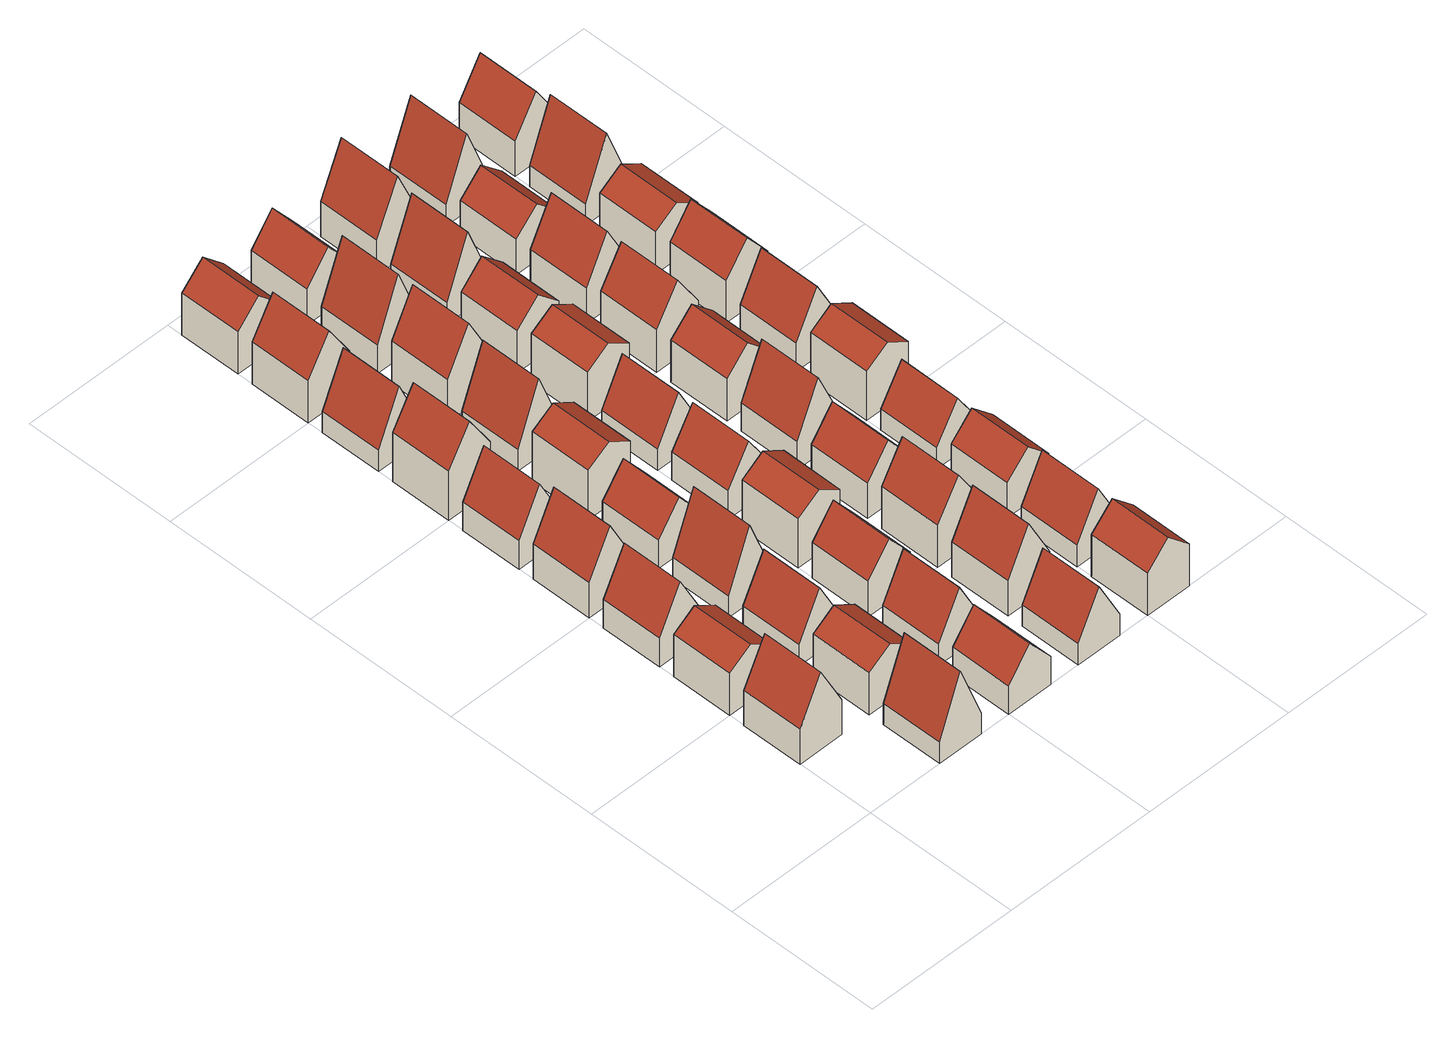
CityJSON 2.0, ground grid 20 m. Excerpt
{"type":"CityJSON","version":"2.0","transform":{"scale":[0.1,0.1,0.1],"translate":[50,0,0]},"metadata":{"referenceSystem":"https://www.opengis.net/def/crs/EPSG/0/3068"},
"CityObjects":{
"building1":{"type":"Building","attributes":{"description":"FZK/IAI test cases only","name":"Testcase-1-5_LoD2","dateOfConstruction":"1994-01-01","dateOfDemolition":"2072-01-01","Height.highReference":"highestRoofEdge","Height.lowReference":"lowestGroundPoint","Height.status":"measured","measuredHeight":11,"class":"1030","roofType":"1030","storeysAboveGround":5,"storeysBelowGround":0,"storeyHeightsAboveGround":2,"storeyHeightsBelowGround":0},"geometry":[{"type":"Solid","lod":"2","boundaries":[[[[0,1,2,3]],[[3,4,5,6,0]],[[1,7,8,9,2]],[[6,7,1,0]],[[9,4,3,2]],[[5,8,7,6]],[[8,5,4,9]]]],"semantics":{"surfaces":[{"type":"GroundSurface"},{"type":"WallSurface"},{"type":"RoofSurface"}],"values":[[0,1,1,1,1,2,2]]}}]},
"building2":{"type":"Building","attributes":{"description":"FZK/IAI test cases only","name":"Testcase-2-5_LoD2","dateOfConstruction":"1996-01-01","dateOfDemolition":"2029-01-01","Height.highReference":"highestRoofEdge","Height.lowReference":"lowestGroundPoint","Height.status":"measured","measuredHeight":8,"class":"1070","roofType":"1030","storeysAboveGround":2,"storeysBelowGround":0,"storeyHeightsAboveGround":3,"storeyHeightsBelowGround":0},"geometry":[{"type":"Solid","lod":"2","boundaries":[[[[10,11,12,13]],[[13,14,15,16,10]],[[11,17,18,19,12]],[[16,17,11,10]],[[19,14,13,12]],[[15,18,17,16]],[[18,15,14,19]]]],"semantics":{"surfaces":[{"type":"GroundSurface"},{"type":"WallSurface"},{"type":"RoofSurface"}],"values":[[0,1,1,1,1,2,2]]}}]},
"building3":{"type":"Building","attributes":{"description":"FZK/IAI test cases only","name":"Testcase-3-5_LoD2","dateOfConstruction":"1975-01-01","dateOfDemolition":"2080-01-01","Height.highReference":"highestRoofEdge","Height.lowReference":"lowestGroundPoint","Height.status":"measured","measuredHeight":10,"class":"1080","roofType":"1030","storeysAboveGround":3,"storeysBelowGround":0,"storeyHeightsAboveGround":3,"storeyHeightsBelowGround":0},"geometry":[{"type":"Solid","lod":"2","boundaries":[[[[20,21,22,23]],[[23,24,25,26,20]],[[21,27,28,29,22]],[[26,27,21,20]],[[29,24,23,22]],[[25,28,27,26]],[[28,25,24,29]]]],"semantics":{"surfaces":[{"type":"GroundSurface"},{"type":"WallSurface"},{"type":"RoofSurface"}],"values":[[0,1,1,1,1,2,2]]}}]},
"building4":{"type":"Building","attributes":{"description":"FZK/IAI test cases only","name":"Testcase-0-6_LoD2","dateOfConstruction":"1910-01-01","dateOfDemolition":"2028-01-01","Height.highReference":"highestRoofEdge","Height.lowReference":"lowestGroundPoint","Height.status":"measured","measuredHeight":11,"class":"1100","roofType":"1030","storeysAboveGround":5,"storeysBelowGround":0,"storeyHeightsAboveGround":2,"storeyHeightsBelowGround":0},"geometry":[{"type":"Solid","lod":"2","boundaries":[[[[30,31,32,33]],[[33,34,35,36,30]],[[31,37,38,39,32]],[[36,37,31,30]],[[39,34,33,32]],[[35,38,37,36]],[[38,35,34,39]]]],"semantics":{"surfaces":[{"type":"GroundSurface"},{"type":"WallSurface"},{"type":"RoofSurface"}],"values":[[0,1,1,1,1,2,2]]}}]},
"building5":{"type":"Building","attributes":{"description":"FZK/IAI test cases only","name":"Testcase-4-5_LoD2","dateOfConstruction":"1917-01-01","dateOfDemolition":"2033-01-01","Height.highReference":"highestRoofEdge","Height.lowReference":"lowestGroundPoint","Height.status":"measured","measuredHeight":11,"class":"1000","roofType":"1030","storeysAboveGround":5,"storeysBelowGround":0,"storeyHeightsAboveGround":2,"storeyHeightsBelowGround":0},"geometry":[{"type":"Solid","lod":"2","boundaries":[[[[40,41,42,43]],[[43,44,45,46,40]],[[41,47,48,49,42]],[[46,47,41,40]],[[49,44,43,42]],[[45,48,47,46]],[[48,45,44,49]]]],"semantics":{"surfaces":[{"type":"GroundSurface"},{"type":"WallSurface"},{"type":"RoofSurface"}],"values":[[0,1,1,1,1,2,2]]}}]},
"building6":{"type":"Building","attributes":{"description":"FZK/IAI test cases only","name":"Testcase-1-6_LoD2","dateOfConstruction":"1975-01-01","dateOfDemolition":"2068-01-01","Height.highReference":"highestRoofEdge","Height.lowReference":"lowestGroundPoint","Height.status":"measured","measuredHeight":8,"class":"1080","roofType":"1030","storeysAboveGround":4,"storeysBelowGround":0,"storeyHeightsAboveGround":2,"storeyHeightsBelowGround":0},"geometry":[{"type":"Solid","lod":"2","boundaries":[[[[50,51,52,53]],[[53,54,55,56,50]],[[51,57,58,59,52]],[[56,57,51,50]],[[59,54,53,52]],[[55,58,57,56]],[[58,55,54,59]]]],"semantics":{"surfaces":[{"type":"GroundSurface"},{"type":"WallSurface"},{"type":"RoofSurface"}],"values":[[0,1,1,1,1,2,2]]}}]},
"building7":{"type":"Building","attributes":{"description":"FZK/IAI test cases only","name":"Testcase-5-5_LoD2","dateOfConstruction":"1990-01-01","dateOfDemolition":"2029-01-01","Height.highReference":"highestRoofEdge","Height.lowReference":"lowestGroundPoint","Height.status":"measured","measuredHeight":10,"class":"1010","roofType":"1030","storeysAboveGround":3,"storeysBelowGround":0,"storeyHeightsAboveGround":3,"storeyHeightsBelowGround":0},"geometry":[{"type":"Solid","lod":"2","boundaries":[[[[60,61,62,63]],[[63,64,65,66,60]],[[61,67,68,69,62]],[[66,67,61,60]],[[69,64,63,62]],[[65,68,67,66]],[[68,65,64,69]]]],"semantics":{"surfaces":[{"type":"GroundSurface"},{"type":"WallSurface"},{"type":"RoofSurface"}],"values":[[0,1,1,1,1,2,2]]}}]},
"building8":{"type":"Building","attributes":{"description":"FZK/IAI test cases only","name":"Testcase-2-6_LoD2","dateOfConstruction":"1922-01-01","dateOfDemolition":"2099-01-01","Height.highReference":"highestRoofEdge","Height.lowReference":"lowestGroundPoint","Height.status":"measured","measuredHeight":9,"class":"1090","roofType":"1030","storeysAboveGround":4,"storeysBelowGround":0,"storeyHeightsAboveGround":2,"storeyHeightsBelowGround":0},"geometry":[{"type":"Solid","lod":"2","boundaries":[[[[70,71,72,73]],[[73,74,75,76,70]],[[71,77,78,79,72]],[[76,77,71,70]],[[79,74,73,72]],[[75,78,77,76]],[[78,75,74,79]]]],"semantics":{"surfaces":[{"type":"GroundSurface"},{"type":"WallSurface"},{"type":"RoofSurface"}],"values":[[0,1,1,1,1,2,2]]}}]},
"building9":{"type":"Building","attributes":{"description":"FZK/IAI test cases only","name":"Testcase-6-5_LoD2","dateOfConstruction":"1917-01-01","dateOfDemolition":"2076-01-01","Height.highReference":"highestRoofEdge","Height.lowReference":"lowestGroundPoint","Height.status":"measured","measuredHeight":12,"class":"1050","roofType":"1030","storeysAboveGround":6,"storeysBelowGround":0,"storeyHeightsAboveGround":2,"storeyHeightsBelowGround":0},"geometry":[{"type":"Solid","lod":"2","boundaries":[[[[80,81,82,83]],[[83,84,85,86,80]],[[81,87,88,89,82]],[[86,87,81,80]],[[89,84,83,82]],[[85,88,87,86]],[[88,85,84,89]]]],"semantics":{"surfaces":[{"type":"GroundSurface"},{"type":"WallSurface"},{"type":"RoofSurface"}],"values":[[0,1,1,1,1,2,2]]}}]},
"building10":{"type":"Building","attributes":{"description":"FZK/IAI test cases only","name":"Testcase-3-6_LoD2","dateOfConstruction":"1971-01-01","dateOfDemolition":"2021-01-01","Height.highReference":"highestRoofEdge","Height.lowReference":"lowestGroundPoint","Height.status":"measured","measuredHeight":11,"class":"1110","roofType":"1030","storeysAboveGround":5,"storeysBelowGround":0,"storeyHeightsAboveGround":2,"storeyHeightsBelowGround":0},"geometry":[{"type":"Solid","lod":"2","boundaries":[[[[90,91,92,93]],[[93,94,95,96,90]],[[91,97,98,99,92]],[[96,97,91,90]],[[99,94,93,92]],[[95,98,97,96]],[[98,95,94,99]]]],"semantics":{"surfaces":[{"type":"GroundSurface"},{"type":"WallSurface"},{"type":"RoofSurface"}],"values":[[0,1,1,1,1,2,2]]}}]},
"building11":{"type":"Building","attributes":{"description":"FZK/IAI test cases only","name":"Testcase-0-7_LoD2","dateOfConstruction":"1930-01-01","dateOfDemolition":"2096-01-01","Height.highReference":"highestRoofEdge","Height.lowReference":"lowestGroundPoint","Height.status":"measured","measuredHeight":8,"class":"1070","roofType":"1030","storeysAboveGround":4,"storeysBelowGround":0,"storeyHeightsAboveGround":2,"storeyHeightsBelowGround":0},"geometry":[{"type":"Solid","lod":"2","boundaries":[[[[100,101,102,103]],[[103,104,105,106,100]],[[101,107,108,109,102]],[[106,107,101,100]],[[109,104,103,102]],[[105,108,107,106]],[[108,105,104,109]]]],"semantics":{"surfaces":[{"type":"GroundSurface"},{"type":"WallSurface"},{"type":"RoofSurface"}],"values":[[0,1,1,1,1,2,2]]}}]},
"building12":{"type":"Building","attributes":{"description":"FZK/IAI test cases only","name":"Testcase-7-5_LoD2","dateOfConstruction":"1960-01-01","dateOfDemolition":"2061-01-01","Height.highReference":"highestRoofEdge","Height.lowReference":"lowestGroundPoint","Height.status":"measured","measuredHeight":10,"class":"1060","roofType":"1030","storeysAboveGround":4,"storeysBelowGround":0,"storeyHeightsAboveGround":2,"storeyHeightsBelowGround":0},"geometry":[{"type":"Solid","lod":"2","boundaries":[[[[110,111,112,113]],[[113,114,115,116,110]],[[111,117,118,119,112]],[[116,117,111,110]],[[119,114,113,112]],[[115,118,117,116]],[[118,115,114,119]]]],"semantics":{"surfaces":[{"type":"GroundSurface"},{"type":"WallSurface"},{"type":"RoofSurface"}],"values":[[0,1,1,1,1,2,2]]}}]},
"building13":{"type":"Building","attributes":{"description":"FZK/IAI test cases only","name":"Testcase-4-6_LoD2","dateOfConstruction":"1985-01-01","dateOfDemolition":"2060-01-01","Height.highReference":"highestRoofEdge","Height.lowReference":"lowestGroundPoint","Height.status":"measured","measuredHeight":8,"class":"1120","roofType":"1030","storeysAboveGround":2,"storeysBelowGround":0,"storeyHeightsAboveGround":3,"storeyHeightsBelowGround":0},"geometry":[{"type":"Solid","lod":"2","boundaries":[[[[120,121,122,123]],[[123,124,125,126,120]],[[121,127,128,129,122]],[[126,127,121,120]],[[129,124,123,122]],[[125,128,127,126]],[[128,125,124,129]]]],"semantics":{"surfaces":[{"type":"GroundSurface"},{"type":"WallSurface"},{"type":"RoofSurface"}],"values":[[0,1,1,1,1,2,2]]}}]},
"building14":{"type":"Building","attributes":{"description":"FZK/IAI test cases only","name":"Testcase-1-7_LoD2","dateOfConstruction":"1933-01-01","dateOfDemolition":"2030-01-01","Height.highReference":"highestRoofEdge","Height.lowReference":"lowestGroundPoint","Height.status":"measured","measuredHeight":9,"class":"1020","roofType":"1030","storeysAboveGround":2,"storeysBelowGround":0,"storeyHeightsAboveGround":3,"storeyHeightsBelowGround":0},"geometry":[{"type":"Solid","lod":"2","boundaries":[[[[130,131,132,133]],[[133,134,135,136,130]],[[131,137,138,139,132]],[[136,137,131,130]],[[139,134,133,132]],[[135,138,137,136]],[[138,135,134,139]]]],"semantics":{"surfaces":[{"type":"GroundSurface"},{"type":"WallSurface"},{"type":"RoofSurface"}],"values":[[0,1,1,1,1,2,2]]}}]},
"building15":{"type":"Building","attributes":{"description":"FZK/IAI test cases only","name":"Testcase-8-5_LoD2","dateOfConstruction":"1976-01-01","dateOfDemolition":"2045-01-01","Height.highReference":"highestRoofEdge","Height.lowReference":"lowestGroundPoint","Height.status":"measured","measuredHeight":11,"class":"1140","roofType":"1030","storeysAboveGround":3,"storeysBelowGround":0,"storeyHeightsAboveGround":3,"storeyHeightsBelowGround":0},"geometry":[{"type":"Solid","lod":"2","boundaries":[[[[140,141,142,143]],[[143,144,145,146,140]],[[141,147,148,149,142]],[[146,147,141,140]],[[149,144,143,142]],[[145,148,147,146]],[[148,145,144,149]]]],"semantics":{"surfaces":[{"type":"GroundSurface"},{"type":"WallSurface"},{"type":"RoofSurface"}],"values":[[0,1,1,1,1,2,2]]}}]},
"building16":{"type":"Building","attributes":{"description":"FZK/IAI test cases only","name":"Testcase-5-6_LoD2","dateOfConstruction":"1944-01-01","dateOfDemolition":"2059-01-01","Height.highReference":"highestRoofEdge","Height.lowReference":"lowestGroundPoint","Height.status":"measured","measuredHeight":9,"class":"1150","roofType":"1030","storeysAboveGround":2,"storeysBelowGround":0,"storeyHeightsAboveGround":3,"storeyHeightsBelowGround":0},"geometry":[{"type":"Solid","lod":"2","boundaries":[[[[150,151,152,153]],[[153,154,155,156,150]],[[151,157,158,159,152]],[[156,157,151,150]],[[159,154,153,152]],[[155,158,157,156]],[[158,155,154,159]]]],"semantics":{"surfaces":[{"type":"GroundSurface"},{"type":"WallSurface"},{"type":"RoofSurface"}],"values":[[0,1,1,1,1,2,2]]}}]},
"building17":{"type":"Building","attributes":{"description":"FZK/IAI test cases only","name":"Testcase-2-7_LoD2","dateOfConstruction":"1954-01-01","dateOfDemolition":"2053-01-01","Height.highReference":"highestRoofEdge","Height.lowReference":"lowestGroundPoint","Height.status":"measured","measuredHeight":9,"class":"1170","roofType":"1030","storeysAboveGround":2,"storeysBelowGround":0,"storeyHeightsAboveGround":3,"storeyHeightsBelowGround":0},"geometry":[{"type":"Solid","lod":"2","boundaries":[[[[160,161,162,163]],[[163,164,165,166,160]],[[161,167,168,169,162]],[[166,167,161,160]],[[169,164,163,162]],[[165,168,167,166]],[[168,165,164,169]]]],"semantics":{"surfaces":[{"type":"GroundSurface"},{"type":"WallSurface"},{"type":"RoofSurface"}],"values":[[0,1,1,1,1,2,2]]}}]},
"building18":{"type":"Building","attributes":{"description":"FZK/IAI test cases only","name":"Testcase-9-5_LoD2","dateOfConstruction":"1977-01-01","dateOfDemolition":"2077-01-01","Height.highReference":"highestRoofEdge","Height.lowReference":"lowestGroundPoint","Height.status":"measured","measuredHeight":9,"class":"1110","roofType":"1030","storeysAboveGround":2,"storeysBelowGround":0,"storeyHeightsAboveGround":3,"storeyHeightsBelowGround":0},"geometry":[{"type":"Solid","lod":"2","boundaries":[[[[170,171,172,173]],[[173,174,175,176,170]],[[171,177,178,179,172]],[[176,177,171,170]],[[179,174,173,172]],[[175,178,177,176]],[[178,175,174,179]]]],"semantics":{"surfaces":[{"type":"GroundSurface"},{"type":"WallSurface"},{"type":"RoofSurface"}],"values":[[0,1,1,1,1,2,2]]}}]},
"building19":{"type":"Building","attributes":{"description":"FZK/IAI test cases only","name":"Testcase-6-6_LoD2","dateOfConstruction":"1929-01-01","dateOfDemolition":"2052-01-01","Height.highReference":"highestRoofEdge","Height.lowReference":"lowestGroundPoint","Height.status":"measured","measuredHeight":11,"class":"1020","roofType":"1030","storeysAboveGround":5,"storeysBelowGround":0,"storeyHeightsAboveGround":2,"storeyHeightsBelowGround":0},"geometry":[{"type":"Solid","lod":"2","boundaries":[[[[180,181,182,183]],[[183,184,185,186,180]],[[181,187,188,189,182]],[[186,187,181,180]],[[189,184,183,182]],[[185,188,187,186]],[[188,185,184,189]]]],"semantics":{"surfaces":[{"type":"GroundSurface"},{"type":"WallSurface"},{"type":"RoofSurface"}],"values":[[0,1,1,1,1,2,2]]}}]},
"building20":{"type":"Building","attributes":{"description":"FZK/IAI test cases only","name":"Testcase-3-7_LoD2","dateOfConstruction":"1970-01-01","dateOfDemolition":"2053-01-01","Height.highReference":"highestRoofEdge","Height.lowReference":"lowestGroundPoint","Height.status":"measured","measuredHeight":9,"class":"1140","roofType":"1030","storeysAboveGround":4,"storeysBelowGround":0,"storeyHeightsAboveGround":2,"storeyHeightsBelowGround":0},"geometry":[{"type":"Solid","lod":"2","boundaries":[[[[190,191,192,193]],[[193,194,195,196,190]],[[191,197,198,199,192]],[[196,197,191,190]],[[199,194,193,192]],[[195,198,197,196]],[[198,195,194,199]]]],"semantics":{"surfaces":[{"type":"GroundSurface"},{"type":"WallSurface"},{"type":"RoofSurface"}],"values":[[0,1,1,1,1,2,2]]}}]},
"building21":{"type":"Building","attributes":{"description":"FZK/IAI test cases only","name":"Testcase-0-8_LoD2","dateOfConstruction":"1965-01-01","dateOfDemolition":"2053-01-01","Height.highReference":"highestRoofEdge","Height.lowReference":"lowestGroundPoint","Height.status":"measured","measuredHeight":9,"class":"1030","roofType":"1030","storeysAboveGround":2,"storeysBelowGround":0,"storeyHeightsAboveGround":3,"storeyHeightsBelowGround":0},"geometry":[{"type":"Solid","lod":"2","boundaries":[[[[200,201,202,203]],[[203,204,205,206,200]],[[201,207,208,209,202]],[[206,207,201,200]],[[209,204,203,202]],[[205,208,207,206]],[[208,205,204,209]]]],"semantics":{"surfaces":[{"type":"GroundSurface"},{"type":"WallSurface"},{"type":"RoofSurface"}],"values":[[0,1,1,1,1,2,2]]}}]},
"building22":{"type":"Building","attributes":{"description":"FZK/IAI test cases only","name":"Testcase-7-6_LoD2","dateOfConstruction":"1943-01-01","dateOfDemolition":"2079-01-01","Height.highReference":"highestRoofEdge","Height.lowReference":"lowestGroundPoint","Height.status":"measured","measuredHeight":12,"class":"1100","roofType":"1030","storeysAboveGround":6,"storeysBelowGround":0,"storeyHeightsAboveGround":2,"storeyHeightsBelowGround":0},"geometry":[{"type":"Solid","lod":"2","boundaries":[[[[210,211,212,213]],[[213,214,215,216,210]],[[211,217,218,219,212]],[[216,217,211,210]],[[219,214,213,212]],[[215,218,217,216]],[[218,215,214,219]]]],"semantics":{"surfaces":[{"type":"GroundSurface"},{"type":"WallSurface"},{"type":"RoofSurface"}],"values":[[0,1,1,1,1,2,2]]}}]},
"building23":{"type":"Building","attributes":{"description":"FZK/IAI test cases only","name":"Testcase-4-7_LoD2","dateOfConstruction":"1922-01-01","dateOfDemolition":"2056-01-01","Height.highReference":"highestRoofEdge","Height.lowReference":"lowestGroundPoint","Height.status":"measured","measuredHeight":9,"class":"1140","roofType":"1030","storeysAboveGround":2,"storeysBelowGround":0,"storeyHeightsAboveGround":3,"storeyHeightsBelowGround":0},"geometry":[{"type":"Solid","lod":"2","boundaries":[[[[220,221,222,223]],[[223,224,225,226,220]],[[221,227,228,229,222]],[[226,227,221,220]],[[229,224,223,222]],[[225,228,227,226]],[[228,225,224,229]]]],"semantics":{"surfaces":[{"type":"GroundSurface"},{"type":"WallSurface"},{"type":"RoofSurface"}],"values":[[0,1,1,1,1,2,2]]}}]},
"building24":{"type":"Building","attributes":{"description":"FZK/IAI test cases only","name":"Testcase-1-8_LoD2","dateOfConstruction":"1908-01-01","dateOfDemolition":"2035-01-01","Height.highReference":"highestRoofEdge","Height.lowReference":"lowestGroundPoint","Height.status":"measured","measuredHeight":11,"class":"1150","roofType":"1030","storeysAboveGround":5,"storeysBelowGround":0,"storeyHeightsAboveGround":2,"storeyHeightsBelowGround":0},"geometry":[{"type":"Solid","lod":"2","boundaries":[[[[230,231,232,233]],[[233,234,235,236,230]],[[231,237,238,239,232]],[[236,237,231,230]],[[239,234,233,232]],[[235,238,237,236]],[[238,235,234,239]]]],"semantics":{"surfaces":[{"type":"GroundSurface"},{"type":"WallSurface"},{"type":"RoofSurface"}],"values":[[0,1,1,1,1,2,2]]}}]},
"building25":{"type":"Building","attributes":{"description":"FZK/IAI test cases only","name":"Testcase-8-6_LoD2","dateOfConstruction":"1955-01-01","dateOfDemolition":"2048-01-01","Height.highReference":"highestRoofEdge","Height.lowReference":"lowestGroundPoint","Height.status":"measured","measuredHeight":12,"class":"1060","roofType":"1030","storeysAboveGround":4,"storeysBelowGround":0,"storeyHeightsAboveGround":3,"storeyHeightsBelowGround":0},"geometry":[{"type":"Solid","lod":"2","boundaries":[[[[240,241,242,243]],[[243,244,245,246,240]],[[241,247,248,249,242]],[[246,247,241,240]],[[249,244,243,242]],[[245,248,247,246]],[[248,245,244,249]]]],"semantics":{"surfaces":[{"type":"GroundSurface"},{"type":"WallSurface"},{"type":"RoofSurface"}],"values":[[0,1,1,1,1,2,2]]}}]},
"building26":{"type":"Building","attributes":{"description":"FZK/IAI test cases only","name":"Testcase-5-7_LoD2","dateOfConstruction":"1941-01-01","dateOfDemolition":"2032-01-01","Height.highReference":"highestRoofEdge","Height.lowReference":"lowestGroundPoint","Height.status":"measured","measuredHeight":9,"class":"1060","roofType":"1030","storeysAboveGround":4,"storeysBelowGround":0,"storeyHeightsAboveGround":2,"storeyHeightsBelowGround":0},"geometry":[{"type":"Solid","lod":"2","boundaries":[[[[250,251,252,253]],[[253,254,255,256,250]],[[251,257,258,259,252]],[[256,257,251,250]],[[259,254,253,252]],[[255,258,257,256]],[[258,255,254,259]]]],"semantics":{"surfaces":[{"type":"GroundSurface"},{"type":"WallSurface"},{"type":"RoofSurface"}],"values":[[0,1,1,1,1,2,2]]}}]},
"building27":{"type":"Building","attributes":{"description":"FZK/IAI test cases only","name":"Testcase-2-8_LoD2","dateOfConstruction":"1934-01-01","dateOfDemolition":"2060-01-01","Height.highReference":"highestRoofEdge","Height.lowReference":"lowestGroundPoint","Height.status":"measured","measuredHeight":11,"class":"1180","roofType":"1030","storeysAboveGround":3,"storeysBelowGround":0,"storeyHeightsAboveGround":3,"storeyHeightsBelowGround":0},"geometry":[{"type":"Solid","lod":"2","boundaries":[[[[260,261,262,263]],[[263,264,265,266,260]],[[261,267,268,269,262]],[[266,267,261,260]],[[269,264,263,262]],[[265,268,267,266]],[[268,265,264,269]]]],"semantics":{"surfaces":[{"type":"GroundSurface"},{"type":"WallSurface"},{"type":"RoofSurface"}],"values":[[0,1,1,1,1,2,2]]}}]},
"building28":{"type":"Building","attributes":{"description":"FZK/IAI test cases only","name":"Testcase-9-6_LoD2","dateOfConstruction":"1957-01-01","dateOfDemolition":"2043-01-01","Height.highReference":"highestRoofEdge","Height.lowReference":"lowestGroundPoint","Height.status":"measured","measuredHeight":9,"class":"1090","roofType":"1030","storeysAboveGround":4,"storeysBelowGround":0,"storeyHeightsAboveGround":2,"storeyHeightsBelowGround":0},"geometry":[{"type":"Solid","lod":"2","boundaries":[[[[270,271,272,273]],[[273,274,275,276,270]],[[271,277,278,279,272]],[[276,277,271,270]],[[279,274,273,272]],[[275,278,277,276]],[[278,275,274,279]]]],"semantics":{"surfaces":[{"type":"GroundSurface"},{"type":"WallSurface"},{"type":"RoofSurface"}],"values":[[0,1,1,1,1,2,2]]}}]},
"building29":{"type":"Building","attributes":{"description":"FZK/IAI test cases only","name":"Testcase-6-7_LoD2","dateOfConstruction":"1938-01-01","dateOfDemolition":"2052-01-01","Height.highReference":"highestRoofEdge","Height.lowReference":"lowestGroundPoint","Height.status":"measured","measuredHeight":9,"class":"1060","roofType":"1030","storeysAboveGround":4,"storeysBelowGround":0,"storeyHeightsAboveGround":2,"storeyHeightsBelowGround":0},"geometry":[{"type":"Solid","lod":"2","boundaries":[[[[280,281,282,283]],[[283,284,285,286,280]],[[281,287,288,289,282]],[[286,287,281,280]],[[289,284,283,282]],[[285,288,287,286]],[[288,285,284,289]]]],"semantics":{"surfaces":[{"type":"GroundSurface"},{"type":"WallSurface"},{"type":"RoofSurface"}],"values":[[0,1,1,1,1,2,2]]}}]},
"building30":{"type":"Building","attributes":{"description":"FZK/IAI test cases only","name":"Testcase-3-8_LoD2","dateOfConstruction":"1912-01-01","dateOfDemolition":"2072-01-01","Height.highReference":"highestRoofEdge","Height.lowReference":"lowestGroundPoint","Height.status":"measured","measuredHeight":9,"class":"1170","roofType":"1030","storeysAboveGround":4,"storeysBelowGround":0,"storeyHeightsAboveGround":2,"storeyHeightsBelowGround":0},"geometry":[{"type":"Solid","lod":"2","boundaries":[[[[290,291,292,293]],[[293,294,295,296,290]],[[291,297,298,299,292]],[[296,297,291,290]],[[299,294,293,292]],[[295,298,297,296]],[[298,295,294,299]]]],"semantics":{"surfaces":[{"type":"GroundSurface"},{"type":"WallSurface"},{"type":"RoofSurface"}],"values":[[0,1,1,1,1,2,2]]}}]},
"building31":{"type":"Building","attributes":{"description":"FZK/IAI test cases only","name":"Testcase-0-9_LoD2","dateOfConstruction":"1919-01-01","dateOfDemolition":"2067-01-01","Height.highReference":"highestRoofEdge","Height.lowReference":"lowestGroundPoint","Height.status":"measured","measuredHeight":9,"class":"1040","roofType":"1030","storeysAboveGround":4,"storeysBelowGround":0,"storeyHeightsAboveGround":2,"storeyHeightsBelowGround":0},"geometry":[{"type":"Solid","lod":"2","boundaries":[[[[300,301,302,303]],[[303,304,305,306,300]],[[301,307,308,309,302]],[[306,307,301,300]],[[309,304,303,302]],[[305,308,307,306]],[[308,305,304,309]]]],"semantics":{"surfaces":[{"type":"GroundSurface"},{"type":"WallSurface"},{"type":"RoofSurface"}],"values":[[0,1,1,1,1,2,2]]}}]},
"building32":{"type":"Building","attributes":{"description":"FZK/IAI test cases only","name":"Testcase-7-7_LoD2","dateOfConstruction":"1935-01-01","dateOfDemolition":"2075-01-01","Height.highReference":"highestRoofEdge","Height.lowReference":"lowestGroundPoint","Height.status":"measured","measuredHeight":9,"class":"1170","roofType":"1030","storeysAboveGround":4,"storeysBelowGround":0,"storeyHeightsAboveGround":2,"storeyHeightsBelowGround":0},"geometry":[{"type":"Solid","lod":"2","boundaries":[[[[310,311,312,313]],[[313,314,315,316,310]],[[311,317,318,319,312]],[[316,317,311,310]],[[319,314,313,312]],[[315,318,317,316]],[[318,315,314,319]]]],"semantics":{"surfaces":[{"type":"GroundSurface"},{"type":"WallSurface"},{"type":"RoofSurface"}],"values":[[0,1,1,1,1,2,2]]}}]},
"building33":{"type":"Building","attributes":{"description":"FZK/IAI test cases only","name":"Testcase-4-8_LoD2","dateOfConstruction":"1986-01-01","dateOfDemolition":"2067-01-01","Height.highReference":"highestRoofEdge","Height.lowReference":"lowestGroundPoint","Height.status":"measured","measuredHeight":11,"class":"1070","roofType":"1030","storeysAboveGround":3,"storeysBelowGround":0,"storeyHeightsAboveGround":3,"storeyHeightsBelowGround":0},"geometry":[{"type":"Solid","lod":"2","boundaries":[[[[320,321,322,323]],[[323,324,325,326,320]],[[321,327,328,329,322]],[[326,327,321,320]],[[329,324,323,322]],[[325,328,327,326]],[[328,325,324,329]]]],"semantics":{"surfaces":[{"type":"GroundSurface"},{"type":"WallSurface"},{"type":"RoofSurface"}],"values":[[0,1,1,1,1,2,2]]}}]},
"building34":{"type":"Building","attributes":{"description":"FZK/IAI test cases only","name":"Testcase-1-9_LoD2","dateOfConstruction":"1993-01-01","dateOfDemolition":"2062-01-01","Height.highReference":"highestRoofEdge","Height.lowReference":"lowestGroundPoint","Height.status":"measured","measuredHeight":9,"class":"1130","roofType":"1030","storeysAboveGround":2,"storeysBelowGround":0,"storeyHeightsAboveGround":3,"storeyHeightsBelowGround":0},"geometry":[{"type":"Solid","lod":"2","boundaries":[[[[330,331,332,333]],[[333,334,335,336,330]],[[331,337,338,339,332]],[[336,337,331,330]],[[339,334,333,332]],[[335,338,337,336]],[[338,335,334,339]]]],"semantics":{"surfaces":[{"type":"GroundSurface"},{"type":"WallSurface"},{"type":"RoofSurface"}],"values":[[0,1,1,1,1,2,2]]}}]},
"building35":{"type":"Building","attributes":{"description":"FZK/IAI test cases only","name":"Testcase-8-7_LoD2","dateOfConstruction":"1963-01-01","dateOfDemolition":"2087-01-01","Height.highReference":"highestRoofEdge","Height.lowReference":"lowestGroundPoint","Height.status":"measured","measuredHeight":11,"class":"1010","roofType":"1030","storeysAboveGround":5,"storeysBelowGround":0,"storeyHeightsAboveGround":2,"storeyHeightsBelowGround":0},"geometry":[{"type":"Solid","lod":"2","boundaries":[[[[340,341,342,343]],[[343,344,345,346,340]],[[341,347,348,349,342]],[[346,347,341,340]],[[349,344,343,342]],[[345,348,347,346]],[[348,345,344,349]]]],"semantics":{"surfaces":[{"type":"GroundSurface"},{"type":"WallSurface"},{"type":"RoofSurface"}],"values":[[0,1,1,1,1,2,2]]}}]},
"building36":{"type":"Building","attributes":{"description":"FZK/IAI test cases only","name":"Testcase-5-8_LoD2","dateOfConstruction":"1918-01-01","dateOfDemolition":"2099-01-01","Height.highReference":"highestRoofEdge","Height.lowReference":"lowestGroundPoint","Height.status":"measured","measuredHeight":9,"class":"1090","roofType":"1030","storeysAboveGround":4,"storeysBelowGround":0,"storeyHeightsAboveGround":2,"storeyHeightsBelowGround":0},"geometry":[{"type":"Solid","lod":"2","boundaries":[[[[350,351,352,353]],[[353,354,355,356,350]],[[351,357,358,359,352]],[[356,357,351,350]],[[359,354,353,352]],[[355,358,357,356]],[[358,355,354,359]]]],"semantics":{"surfaces":[{"type":"GroundSurface"},{"type":"WallSurface"},{"type":"RoofSurface"}],"values":[[0,1,1,1,1,2,2]]}}]},
"building37":{"type":"Building","attributes":{"description":"FZK/IAI test cases only","name":"Testcase-2-9_LoD2","dateOfConstruction":"1981-01-01","dateOfDemolition":"2063-01-01","Height.highReference":"highestRoofEdge","Height.lowReference":"lowestGroundPoint","Height.status":"measured","measuredHeight":8,"class":"1100","roofType":"1030","storeysAboveGround":2,"storeysBelowGround":0,"storeyHeightsAboveGround":3,"storeyHeightsBelowGround":0},"geometry":[{"type":"Solid","lod":"2","boundaries":[[[[360,361,362,363]],[[363,364,365,366,360]],[[361,367,368,369,362]],[[366,367,361,360]],[[369,364,363,362]],[[365,368,367,366]],[[368,365,364,369]]]],"semantics":{"surfaces":[{"type":"GroundSurface"},{"type":"WallSurface"},{"type":"RoofSurface"}],"values":[[0,1,1,1,1,2,2]]}}]},
"building38":{"type":"Building","attributes":{"description":"FZK/IAI test cases only","name":"Testcase-9-7_LoD2","dateOfConstruction":"1947-01-01","dateOfDemolition":"2023-01-01","Height.highReference":"highestRoofEdge","Height.lowReference":"lowestGroundPoint","Height.status":"measured","measuredHeight":12,"class":"1100","roofType":"1030","storeysAboveGround":6,"storeysBelowGround":0,"storeyHeightsAboveGround":2,"storeyHeightsBelowGround":0},"geometry":[{"type":"Solid","lod":"2","boundaries":[[[[370,371,372,373]],[[373,374,375,376,370]],[[371,377,378,379,372]],[[376,377,371,370]],[[379,374,373,372]],[[375,378,377,376]],[[378,375,374,379]]]],"semantics":{"surfaces":[{"type":"GroundSurface"},{"type":"WallSurface"},{"type":"RoofSurface"}],"values":[[0,1,1,1,1,2,2]]}}]},
"building39":{"type":"Building","attributes":{"description":"FZK/IAI test cases only","name":"Testcase-6-8_LoD2","dateOfConstruction":"1995-01-01","dateOfDemolition":"2072-01-01","Height.highReference":"highestRoofEdge","Height.lowReference":"lowestGroundPoint","Height.status":"measured","measuredHeight":11,"class":"1070","roofType":"1030","storeysAboveGround":5,"storeysBelowGround":0,"storeyHeightsAboveGround":2,"storeyHeightsBelowGround":0},"geometry":[{"type":"Solid","lod":"2","boundaries":[[[[380,381,382,383]],[[383,384,385,386,380]],[[381,387,388,389,382]],[[386,387,381,380]],[[389,384,383,382]],[[385,388,387,386]],[[388,385,384,389]]]],"semantics":{"surfaces":[{"type":"GroundSurface"},{"type":"WallSurface"},{"type":"RoofSurface"}],"values":[[0,1,1,1,1,2,2]]}}]},
"building40":{"type":"Building","attributes":{"description":"FZK/IAI test cases only","name":"Testcase-3-9_LoD2","dateOfConstruction":"1996-01-01","dateOfDemolition":"2063-01-01","Height.highReference":"highestRoofEdge","Height.lowReference":"lowestGroundPoint","Height.status":"measured","measuredHeight":8,"class":"1080","roofType":"1030","storeysAboveGround":2,"storeysBelowGround":0,"storeyHeightsAboveGround":3,"storeyHeightsBelowGround":0},"geometry":[{"type":"Solid","lod":"2","boundaries":[[[[390,391,392,393]],[[393,394,395,396,390]],[[391,397,398,399,392]],[[396,397,391,390]],[[399,394,393,392]],[[395,398,397,396]],[[398,395,394,399]]]],"semantics":{"surfaces":[{"type":"GroundSurface"},{"type":"WallSurface"},{"type":"RoofSurface"}],"values":[[0,1,1,1,1,2,2]]}}]},
"building41":{"type":"Building","attributes":{"description":"FZK/IAI test cases only","name":"Testcase-7-8_LoD2","dateOfConstruction":"1960-01-01","dateOfDemolition":"2093-01-01","Height.highReference":"highestRoofEdge","Height.lowReference":"lowestGroundPoint","Height.status":"measured","measuredHeight":11,"class":"1040","roofType":"1030","storeysAboveGround":3,"storeysBelowGround":0,"storeyHeightsAboveGround":3,"storeyHeightsBelowGround":0},"geometry":[{"type":"Solid","lod":"2","boundaries":[[[[400,401,402,403]],[[403,404,405,406,400]],[[401,407,408,409,402]],[[406,407,401,400]],[[409,404,403,402]],[[405,408,407,406]],[[408,405,404,409]]]],"semantics":{"surfaces":[{"type":"GroundSurface"},{"type":"WallSurface"},{"type":"RoofSurface"}],"values":[[0,1,1,1,1,2,2]]}}]},
"building42":{"type":"Building","attributes":{"description":"FZK/IAI test cases only","name":"Testcase-4-9_LoD2","dateOfConstruction":"1926-01-01","dateOfDemolition":"2034-01-01","Height.highReference":"highestRoofEdge","Height.lowReference":"lowestGroundPoint","Height.status":"measured","measuredHeight":9,"class":"1050","roofType":"1030","storeysAboveGround":4,"storeysBelowGround":0,"storeyHeightsAboveGround":2,"storeyHeightsBelowGround":0},"geometry":[{"type":"Solid","lod":"2","boundaries":[[[[410,411,412,413]],[[413,414,415,416,410]],[[411,417,418,419,412]],[[416,417,411,410]],[[419,414,413,412]],[[415,418,417,416]],[[418,415,414,419]]]],"semantics":{"surfaces":[{"type":"GroundSurface"},{"type":"WallSurface"},{"type":"RoofSurface"}],"values":[[0,1,1,1,1,2,2]]}}]},
"building43":{"type":"Building","attributes":{"description":"FZK/IAI test cases only","name":"Testcase-8-8_LoD2","dateOfConstruction":"1977-01-01","dateOfDemolition":"2050-01-01","Height.highReference":"highestRoofEdge","Height.lowReference":"lowestGroundPoint","Height.status":"measured","measuredHeight":8,"class":"1180","roofType":"1030","storeysAboveGround":2,"storeysBelowGround":0,"storeyHeightsAboveGround":3,"storeyHeightsBelowGround":0},"geometry":[{"type":"Solid","lod":"2","boundaries":[[[[420,421,422,423]],[[423,424,425,426,420]],[[421,427,428,429,422]],[[426,427,421,420]],[[429,424,423,422]],[[425,428,427,426]],[[428,425,424,429]]]],"semantics":{"surfaces":[{"type":"GroundSurface"},{"type":"WallSurface"},{"type":"RoofSurface"}],"values":[[0,1,1,1,1,2,2]]}}]},
"building44":{"type":"Building","attributes":{"description":"FZK/IAI test cases only","name":"Testcase-5-9_LoD2","dateOfConstruction":"1989-01-01","dateOfDemolition":"2086-01-01","Height.highReference":"highestRoofEdge","Height.lowReference":"lowestGroundPoint","Height.status":"measured","measuredHeight":10,"class":"1140","roofType":"1030","storeysAboveGround":4,"storeysBelowGround":0,"storeyHeightsAboveGround":2,"storeyHeightsBelowGround":0},"geometry":[{"type":"Solid","lod":"2","boundaries":[[[[430,431,432,433]],[[433,434,435,436,430]],[[431,437,438,439,432]],[[436,437,431,430]],[[439,434,433,432]],[[435,438,437,436]],[[438,435,434,439]]]],"semantics":{"surfaces":[{"type":"GroundSurface"},{"type":"WallSurface"},{"type":"RoofSurface"}],"values":[[0,1,1,1,1,2,2]]}}]},
"building45":{"type":"Building","attributes":{"description":"FZK/IAI test cases only","name":"Testcase-9-8_LoD2","dateOfConstruction":"1938-01-01","dateOfDemolition":"2028-01-01","Height.highReference":"highestRoofEdge","Height.lowReference":"lowestGroundPoint","Height.status":"measured","measuredHeight":11,"class":"1040","roofType":"1030","storeysAboveGround":3,"storeysBelowGround":0,"storeyHeightsAboveGround":3,"storeyHeightsBelowGround":0},"geometry":[{"type":"Solid","lod":"2","boundaries":[[[[440,441,442,443]],[[443,444,445,446,440]],[[441,447,448,449,442]],[[446,447,441,440]],[[449,444,443,442]],[[445,448,447,446]],[[448,445,444,449]]]],"semantics":{"surfaces":[{"type":"GroundSurface"},{"type":"WallSurface"},{"type":"RoofSurface"}],"values":[[0,1,1,1,1,2,2]]}}]},
"building46":{"type":"Building","attributes":{"description":"FZK/IAI test cases only","name":"Testcase-6-9_LoD2","dateOfConstruction":"1990-01-01","dateOfDemolition":"2043-01-01","Height.highReference":"highestRoofEdge","Height.lowReference":"lowestGroundPoint","Height.status":"measured","measuredHeight":10,"class":"1080","roofType":"1030","storeysAboveGround":3,"storeysBelowGround":0,"storeyHeightsAboveGround":3,"storeyHeightsBelowGround":0},"geometry":[{"type":"Solid","lod":"2","boundaries":[[[[450,451,452,453]],[[453,454,455,456,450]],[[451,457,458,459,452]],[[456,457,451,450]],[[459,454,453,452]],[[455,458,457,456]],[[458,455,454,459]]]],"semantics":{"surfaces":[{"type":"GroundSurface"},{"type":"WallSurface"},{"type":"RoofSurface"}],"values":[[0,1,1,1,1,2,2]]}}]},
"building47":{"type":"Building","attributes":{"description":"FZK/IAI test cases only","name":"Testcase-7-9_LoD2","dateOfConstruction":"1901-01-01","dateOfDemolition":"2096-01-01","Height.highReference":"highestRoofEdge","Height.lowReference":"lowestGroundPoint","Height.status":"measured","measuredHeight":8,"class":"1170","roofType":"1030","storeysAboveGround":4,"storeysBelowGround":0,"storeyHeightsAboveGround":2,"storeyHeightsBelowGround":0},"geometry":[{"type":"Solid","lod":"2","boundaries":[[[[460,461,462,463]],[[463,464,465,466,460]],[[461,467,468,469,462]],[[466,467,461,460]],[[469,464,463,462]],[[465,468,467,466]],[[468,465,464,469]]]],"semantics":{"surfaces":[{"type":"GroundSurface"},{"type":"WallSurface"},{"type":"RoofSurface"}],"values":[[0,1,1,1,1,2,2]]}}]},
"building48":{"type":"Building","attributes":{"description":"FZK/IAI test cases only","name":"Testcase-8-9_LoD2","dateOfConstruction":"1990-01-01","dateOfDemolition":"2047-01-01","Height.highReference":"highestRoofEdge","Height.lowReference":"lowestGroundPoint","Height.status":"measured","measuredHeight":11,"class":"1120","roofType":"1030","storeysAboveGround":5,"storeysBelowGround":0,"storeyHeightsAboveGround":2,"storeyHeightsBelowGround":0},"geometry":[{"type":"Solid","lod":"2","boundaries":[[[[470,471,472,473]],[[473,474,475,476,470]],[[471,477,478,479,472]],[[476,477,471,470]],[[479,474,473,472]],[[475,478,477,476]],[[478,475,474,479]]]],"semantics":{"surfaces":[{"type":"GroundSurface"},{"type":"WallSurface"},{"type":"RoofSurface"}],"values":[[0,1,1,1,1,2,2]]}}]},
"building49":{"type":"Building","attributes":{"description":"FZK/IAI test cases only","name":"Testcase-9-9_LoD2","dateOfConstruction":"1970-01-01","dateOfDemolition":"2037-01-01","Height.highReference":"highestRoofEdge","Height.lowReference":"lowestGroundPoint","Height.status":"measured","measuredHeight":10,"class":"1060","roofType":"1030","storeysAboveGround":3,"storeysBelowGround":0,"storeyHeightsAboveGround":3,"storeyHeightsBelowGround":0},"geometry":[{"type":"Solid","lod":"2","boundaries":[[[[480,481,482,483]],[[483,484,485,486,480]],[[481,487,488,489,482]],[[486,487,481,480]],[[489,484,483,482]],[[485,488,487,486]],[[488,485,484,489]]]],"semantics":{"surfaces":[{"type":"GroundSurface"},{"type":"WallSurface"},{"type":"RoofSurface"}],"values":[[0,1,1,1,1,2,2]]}}]}
},
"vertices":[
[0,100,0],[0,180,0],[60,180,0],[60,100,0],[60,100,50],[30,100,110],[0,100,50],[0,180,50],[30,180,110],[60,180,50],
[0,200,0],[0,280,0],[60,280,0],[60,200,0],[60,200,60],[30,200,80],[0,200,60],[0,280,60],[30,280,80],[60,280,60],
[0,300,0],[0,380,0],[60,380,0],[60,300,0],[60,300,40],[30,300,100],[0,300,40],[0,380,40],[30,380,100],[60,380,40],
[100,0,0],[100,80,0],[160,80,0],[160,0,0],[160,0,30],[130,0,110],[100,0,30],[100,80,30],[130,80,110],[160,80,30],
[0,400,0],[0,480,0],[60,480,0],[60,400,0],[60,400,50],[30,400,110],[0,400,50],[0,480,50],[30,480,110],[60,480,50],
[100,100,0],[100,180,0],[160,180,0],[160,100,0],[160,100,60],[130,100,80],[100,100,60],[100,180,60],[130,180,80],[160,180,60],
[0,500,0],[0,580,0],[60,580,0],[60,500,0],[60,500,40],[30,500,100],[0,500,40],[0,580,40],[30,580,100],[60,580,40],
[100,200,0],[100,280,0],[160,280,0],[160,200,0],[160,200,30],[130,200,90],[100,200,30],[100,280,30],[130,280,90],[160,280,30],
[0,600,0],[0,680,0],[60,680,0],[60,600,0],[60,600,70],[30,600,120],[0,600,70],[0,680,70],[30,680,120],[60,680,70],
[100,300,0],[100,380,0],[160,380,0],[160,300,0],[160,300,30],[130,300,110],[100,300,30],[100,380,30],[130,380,110],[160,380,30],
[200,0,0],[200,80,0],[260,80,0],[260,0,0],[260,0,40],[230,0,80],[200,0,40],[200,80,40],[230,80,80],[260,80,40],
[0,700,0],[0,780,0],[60,780,0],[60,700,0],[60,700,30],[30,700,100],[0,700,30],[0,780,30],[30,780,100],[60,780,30],
[100,400,0],[100,480,0],[160,480,0],[160,400,0],[160,400,40],[130,400,80],[100,400,40],[100,480,40],[130,480,80],[160,480,40],
[200,100,0],[200,180,0],[260,180,0],[260,100,0],[260,100,30],[230,100,90],[200,100,30],[200,180,30],[230,180,90],[260,180,30],
[0,800,0],[0,880,0],[60,880,0],[60,800,0],[60,800,60],[30,800,110],[0,800,60],[0,880,60],[30,880,110],[60,880,60],
[100,500,0],[100,580,0],[160,580,0],[160,500,0],[160,500,70],[130,500,90],[100,500,70],[100,580,70],[130,580,90],[160,580,70],
[200,200,0],[200,280,0],[260,280,0],[260,200,0],[260,200,50],[230,200,90],[200,200,50],[200,280,50],[230,280,90],[260,280,50],
[0,900,0],[0,980,0],[60,980,0],[60,900,0],[60,900,60],[30,900,90],[0,900,60],[0,980,60],[30,980,90],[60,980,60],
[100,600,0],[100,680,0],[160,680,0],[160,600,0],[160,600,30],[130,600,110],[100,600,30],[100,680,30],[130,680,110],[160,680,30],
[200,300,0],[200,380,0],[260,380,0],[260,300,0],[260,300,70],[230,300,90],[200,300,70],[200,380,70],[230,380,90],[260,380,70],
[300,0,0],[300,80,0],[360,80,0],[360,0,0],[360,0,30],[330,0,90],[300,0,30],[300,80,30],[330,80,90],[360,80,30],
[100,700,0],[100,780,0],[160,780,0],[160,700,0],[160,700,60],[130,700,120],[100,700,60],[100,780,60],[130,780,120],[160,780,60],
[200,400,0],[200,480,0],[260,480,0],[260,400,0],[260,400,40],[230,400,90],[200,400,40],[200,480,40],[230,480,90],[260,480,40],
[300,100,0],[300,180,0],[360,180,0],[360,100,0],[360,100,50],[330,100,110],[300,100,50],[300,180,50],[330,180,110],[360,180,50],
[100,800,0],[100,880,0],[160,880,0],[160,800,0],[160,800,40],[130,800,120],[100,800,40],[100,880,40],[130,880,120],[160,880,40],
[200,500,0],[200,580,0],[260,580,0],[260,500,0],[260,500,30],[230,500,90],[200,500,30],[200,580,30],[230,580,90],[260,580,30],
[300,200,0],[300,280,0],[360,280,0],[360,200,0],[360,200,60],[330,200,110],[300,200,60],[300,280,60],[330,280,110],[360,280,60],
[100,900,0],[100,980,0],[160,980,0],[160,900,0],[160,900,50],[130,900,90],[100,900,50],[100,980,50],[130,980,90],[160,980,50],
[200,600,0],[200,680,0],[260,680,0],[260,600,0],[260,600,70],[230,600,90],[200,600,70],[200,680,70],[230,680,90],[260,680,70],
[300,300,0],[300,380,0],[360,380,0],[360,300,0],[360,300,50],[330,300,90],[300,300,50],[300,380,50],[330,380,90],[360,380,50],
[400,0,0],[400,80,0],[460,80,0],[460,0,0],[460,0,60],[430,0,90],[400,0,60],[400,80,60],[430,80,90],[460,80,60],
[200,700,0],[200,780,0],[260,780,0],[260,700,0],[260,700,60],[230,700,90],[200,700,60],[200,780,60],[230,780,90],[260,780,60],
[300,400,0],[300,480,0],[360,480,0],[360,400,0],[360,400,40],[330,400,110],[300,400,40],[300,480,40],[330,480,110],[360,480,40],
[400,100,0],[400,180,0],[460,180,0],[460,100,0],[460,100,30],[430,100,90],[400,100,30],[400,180,30],[430,180,90],[460,180,30],
[200,800,0],[200,880,0],[260,880,0],[260,800,0],[260,800,30],[230,800,110],[200,800,30],[200,880,30],[230,880,110],[260,880,30],
[300,500,0],[300,580,0],[360,580,0],[360,500,0],[360,500,60],[330,500,90],[300,500,60],[300,580,60],[330,580,90],[360,580,60],
[400,200,0],[400,280,0],[460,280,0],[460,200,0],[460,200,50],[430,200,80],[400,200,50],[400,280,50],[430,280,80],[460,280,50],
[200,900,0],[200,980,0],[260,980,0],[260,900,0],[260,900,50],[230,900,120],[200,900,50],[200,980,50],[230,980,120],[260,980,50],
[300,600,0],[300,680,0],[360,680,0],[360,600,0],[360,600,60],[330,600,110],[300,600,60],[300,680,60],[330,680,110],[360,680,60],
[400,300,0],[400,380,0],[460,380,0],[460,300,0],[460,300,30],[430,300,80],[400,300,30],[400,380,30],[430,380,80],[460,380,30],
[300,700,0],[300,780,0],[360,780,0],[360,700,0],[360,700,50],[330,700,110],[300,700,50],[300,780,50],[330,780,110],[360,780,50],
[400,400,0],[400,480,0],[460,480,0],[460,400,0],[460,400,70],[430,400,90],[400,400,70],[400,480,70],[430,480,90],[460,480,70],
[300,800,0],[300,880,0],[360,880,0],[360,800,0],[360,800,50],[330,800,80],[300,800,50],[300,880,50],[330,880,80],[360,880,50],
[400,500,0],[400,580,0],[460,580,0],[460,500,0],[460,500,40],[430,500,100],[400,500,40],[400,580,40],[430,580,100],[460,580,40],
[300,900,0],[300,980,0],[360,980,0],[360,900,0],[360,900,30],[330,900,110],[300,900,30],[300,980,30],[330,980,110],[360,980,30],
[400,600,0],[400,680,0],[460,680,0],[460,600,0],[460,600,60],[430,600,100],[400,600,60],[400,680,60],[430,680,100],[460,680,60],
[400,700,0],[400,780,0],[460,780,0],[460,700,0],[460,700,60],[430,700,80],[400,700,60],[400,780,60],[430,780,80],[460,780,60],
[400,800,0],[400,880,0],[460,880,0],[460,800,0],[460,800,30],[430,800,110],[400,800,30],[400,880,30],[430,880,110],[460,880,30],
[400,900,0],[400,980,0],[460,980,0],[460,900,0],[460,900,50],[430,900,100],[400,900,50],[400,980,50],[430,980,100],[460,980,50]
]}
